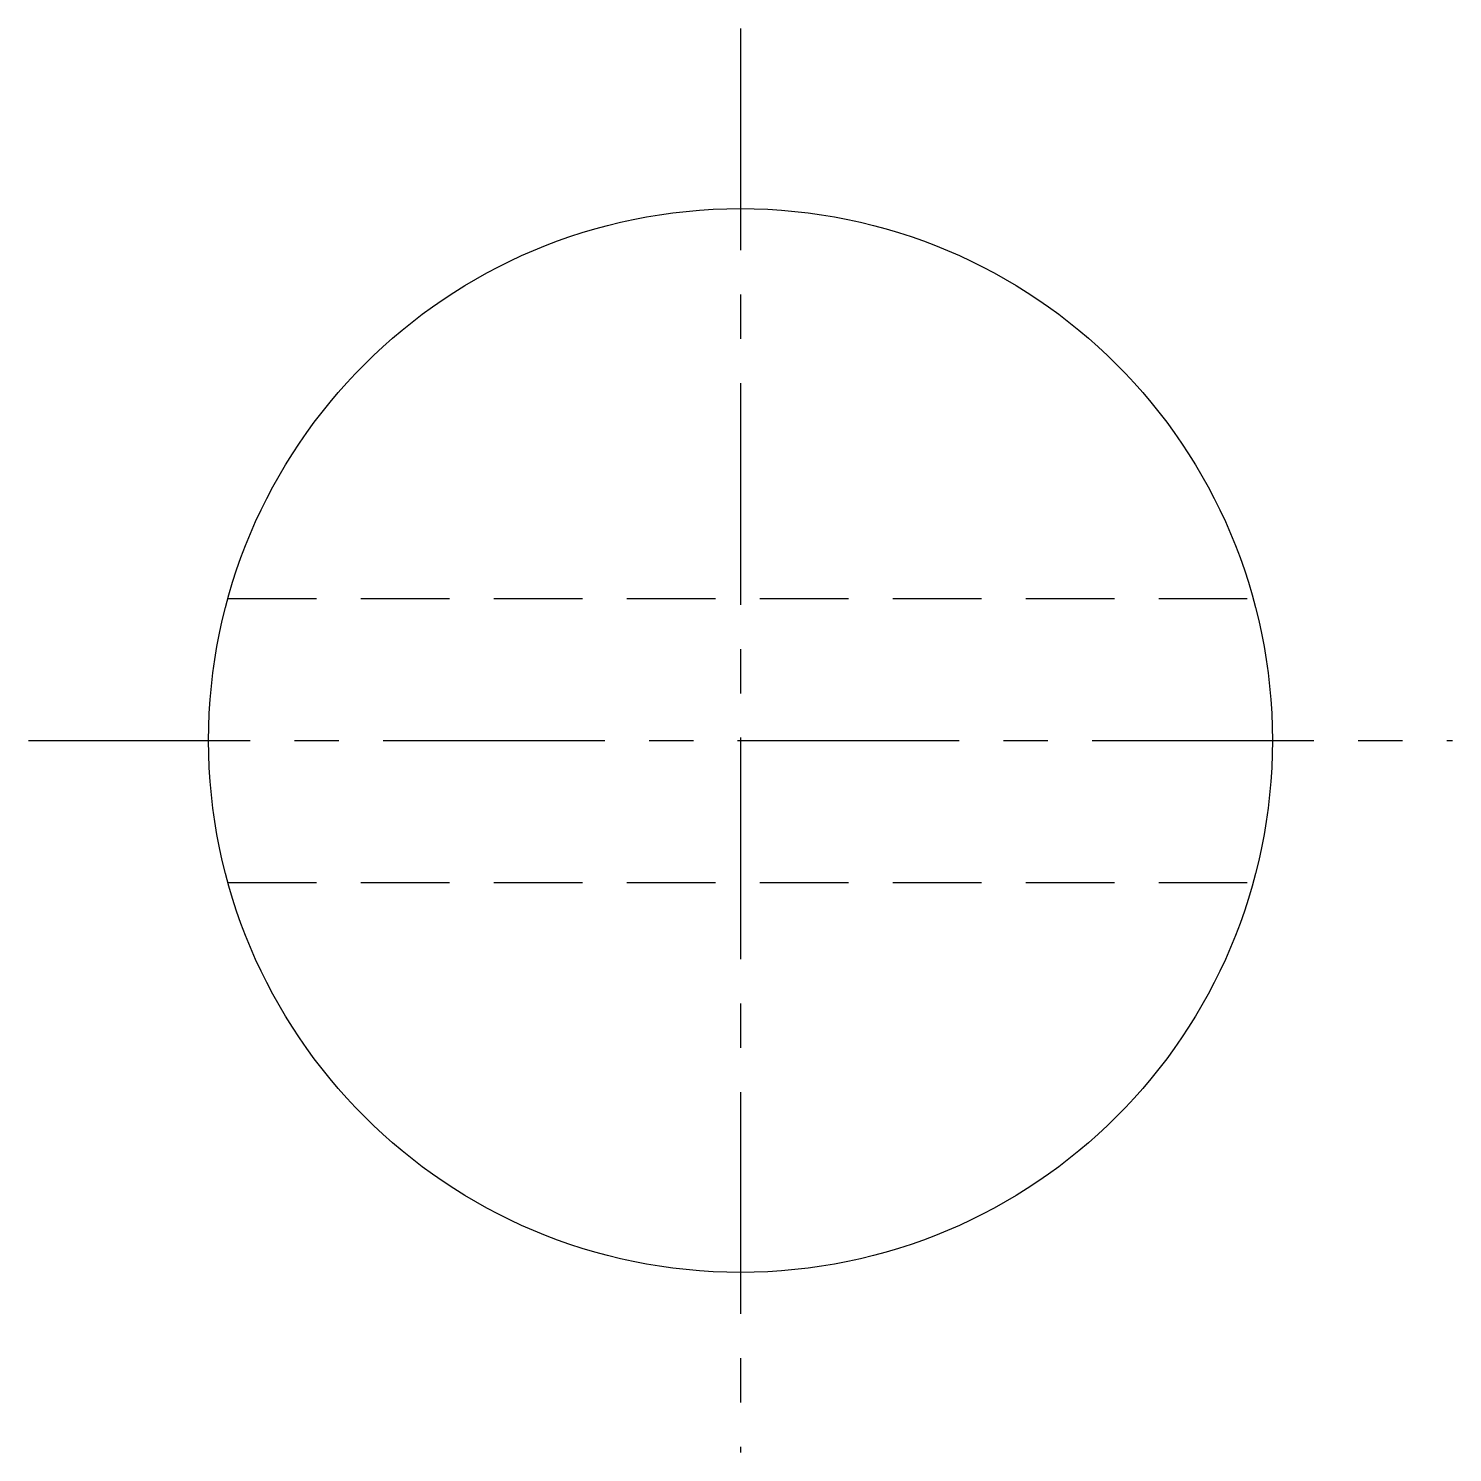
# Model space of a CAD drawing. Extents: x -68 to 142, y 97 to 266.
# Drawn here: x 133.78 to 141.82, y 258.41 to 266.44 of the extents above.
import ezdxf

# ---------------------------------------------------------------- set-up
doc = ezdxf.new("R2010")
doc.units = 0
doc.linetypes.add('CENTER', pattern=[2, 1.25, -0.25, 0.25, -0.25])
doc.linetypes.add('DASHED', pattern=[0.75, 0.5, -0.25])
doc.layers.get('0').update_dxf_attribs({"linetype": 'CONTINUOUS'})
doc.layers.add('CENTER', color=1, linetype='CENTER')

msp = doc.modelspace()

# ---------------------------------------------------------------- linework, layer by layer
at = {"color": 3, "linetype": 'DASHED'}
for p, q in [((134.9096, 263.2227), (140.6923, 263.2227)), ((134.9096, 261.6227), (140.6923, 261.6227))]:
    msp.add_line(p, q, dxfattribs=at)
at = {"color": 7, "linetype": 'CONTINUOUS'}
msp.add_circle((137.8009, 262.4227), 3, dxfattribs=at)
at = {"layer": 'CENTER', "color": 1, "linetype": 'CENTER'}
for p, q in [((137.8009, 266.4387), (137.8009, 258.4067)), ((133.7849, 262.4227), (141.8169, 262.4227))]:
    msp.add_line(p, q, dxfattribs=at)

doc.saveas('drawing.dxf')
